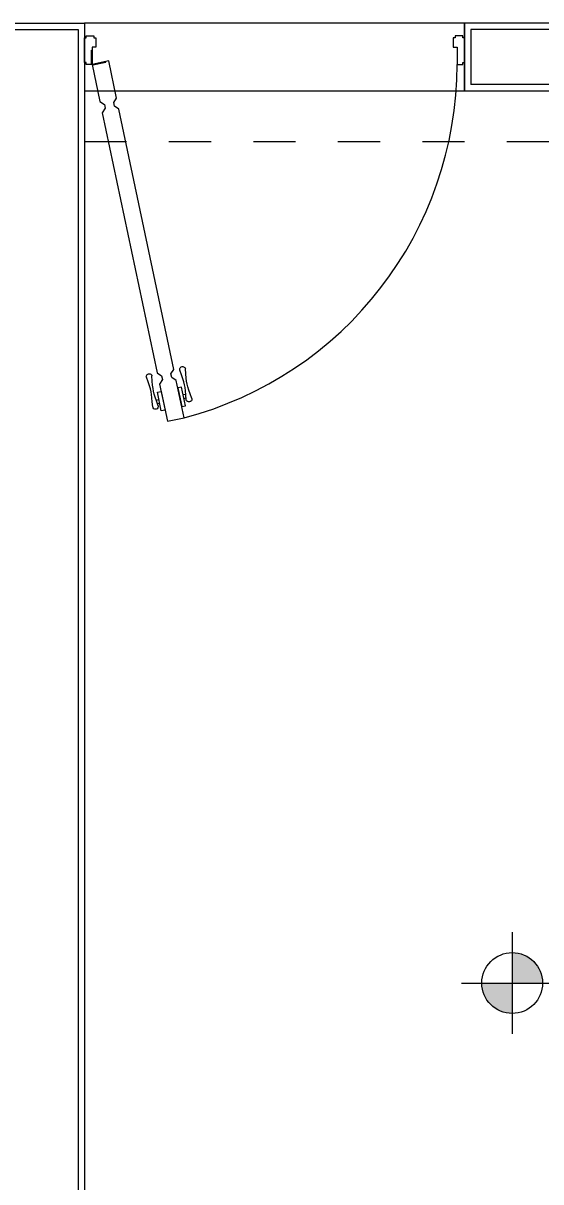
# Model space of a CAD drawing. Header units: metres. Extents: x 349703 to 349913, y 9282546 to 9282694.
# Drawn here: x 349764.357 to 349765.582, y 9282614.094 to 9282616.835 of the extents above; entities that cross this region are included whole.
import ezdxf
from ezdxf.enums import TextEntityAlignment as Align

# ---------------------------------------------------------------- set-up
doc = ezdxf.new("R2010")
doc.units = ezdxf.units.M
doc.header["$LTSCALE"] = 0.25
doc.linetypes.add('01 nivel$0$HIDDEN2', pattern=[0.1875, 0.125, -0.0625])
doc.layers.add('ARQ-FONDO', color=253, linetype='CONTINUOUS', lineweight=9)
doc.styles.add('TM-DIM', font='romans.shx')

# ---------------------------------------------------------------- blocks, each defined once
blk = doc.blocks.new('A$C3D6C68F4')
at = {"layer": 'ARQ-FONDO'}
for p, q in [((0.7879, 0.9839), (0.7977, 0.9859)), ((0.7983, 0.935), (0.7879, 0.9839)), ((0.7977, 0.9859), (0.8081, 0.937)), ((0.7383, 0.9529), (0.7327, 0.9517)), ((0.7439, 0.9745), (0.7341, 0.9724)), ((0.7341, 0.9724), (0.7446, 0.9235)), ((0.7543, 0.9256), (0.7439, 0.9745)), ((0.8019, 0.9664), (0.8075, 0.9676)), ((0.804, 0.9566), (0.8109, 0.9581)), ((0.7404, 0.9431), (0.7335, 0.9416)), ((0.7446, 0.9235), (0.7543, 0.9256)), ((0.8081, 0.937), (0.7983, 0.935))]:
    blk.add_line(p, q, dxfattribs=at)
for points in [[(0.9593, 0.1728), (0.9475, 0.1806), (0.9454, 0.1903), (0.9531, 0.2022), (0.8086, 0.886), (0.7968, 0.8938), (0.7947, 0.9035), (0.8024, 0.9154), (0.7817, 1.0132), (0.7377, 1.0039), (0.7584, 0.9061), (0.7702, 0.8984), (0.7723, 0.8886), (0.7646, 0.8767), (0.9091, 0.1929), (0.9209, 0.1852), (0.923, 0.1754), (0.9153, 0.1635), (0.936, 0.0657), (0.98, 0.075)], [(0.005, 0), (0.025, 0), (0.025, 0.005), (0.03, 0.005), (0.03, 0.03), (0.02, 0.03), (0.02, 0.075), (0.005, 0.075), (0.005, 0.07), (0, 0.07), (0, 0.005), (0.005, 0.005)], [(0.995, 0), (0.975, 0), (0.975, 0.005), (0.97, 0.005), (0.97, 0.03), (0.98, 0.03), (0.98, 0.075), (0.995, 0.075), (0.995, 0.07), (1, 0.07), (1, 0.005), (0.995, 0.005)]]:
    blk.add_lwpolyline(points, close=True, dxfattribs=at)
for points in [[(0.8204, 0.9754), (0.8214, 0.9622), (0.8222, 0.9518), (0.8232, 0.9432), (0.8246, 0.9357), (0.8264, 0.9283), (0.829, 0.92), (0.8325, 0.9099), (0.8371, 0.8972)], [(0.7177, 0.9536), (0.7222, 0.9411), (0.7257, 0.9312), (0.7282, 0.923), (0.7301, 0.9156), (0.7314, 0.908), (0.7324, 0.8994), (0.7334, 0.8888), (0.7344, 0.8753)], [(0.7324, 0.9567), (0.7333, 0.9435), (0.7342, 0.933), (0.7352, 0.9245), (0.7366, 0.917), (0.7384, 0.9095), (0.741, 0.9012), (0.7444, 0.8912), (0.749, 0.8784)], [(0.8057, 0.9723), (0.8103, 0.9598), (0.8137, 0.9499), (0.8162, 0.9418), (0.8181, 0.9343), (0.8194, 0.9268), (0.8205, 0.9182), (0.8214, 0.9075), (0.8224, 0.894)], [(0.978, 0.0752), (0.9778, 0.0762), (0.9435, 0.069), (0.9437, 0.068), (0.978, 0.0752)], [(0.9807, 0.0731), (0.9817, 0.0731), (0.9817, 0.0381), (0.9807, 0.0381), (0.9807, 0.0731)]]:
    blk.add_lwpolyline(points, dxfattribs=at)
at = {"layer": 'ARQ-FONDO', "ltscale": 0.3}
blk.add_arc((0.98, 0.075), 0.96, 104.6187, 180, dxfattribs=at)
at = {"layer": 'ARQ-FONDO', "extrusion": (0, 0, -1)}
for centre, start_param, end_param in [((0.8131, 0.9739), 3.44991, 6.591502), ((0.725, 0.9551), 3.44991, 6.591502), ((0.8297, 0.8956), 0.308317, 3.44991), ((0.7417, 0.8769), 0.308317, 3.44991)]:
    blk.add_ellipse(centre, major_axis=(0.00652, 0.00371), ratio=1, start_param=start_param, end_param=end_param, dxfattribs=at)
blk = doc.blocks.new('administracion')
at = {"layer": 'ARQ-FONDO', "lineweight": -2}
for p, q in [((350158.9189, 9282387.5193), (350161.2007, 9282387.5193)), ((350161.2007, 9282387.5193), (350161.2007, 9282383.3993)), ((350162.1007, 9282387.5193), (350162.1007, 9282387.3593)), ((350164.3208, 9282387.5193), (350162.1007, 9282387.5193)), ((350158.9339, 9282387.5043), (350161.1857, 9282387.5043)), ((350161.1857, 9282387.5043), (350161.1857, 9282383.2543)), ((350162.1157, 9282387.5043), (350162.1157, 9282387.3743)), ((350164.2948, 9282387.5043), (350162.1157, 9282387.5043)), ((350164.0558, 9282387.3743), (350162.1157, 9282387.3743))]:
    blk.add_line(p, q, dxfattribs=at)
at = {"layer": 'ARQ-FONDO', "linetype": '01 nivel$0$HIDDEN2', "lineweight": 5}
blk.add_line((350161.2007, 9282387.2393), (350164.0408, 9282387.2393), dxfattribs=at)
at = {"layer": 'ARQ-FONDO', "lineweight": 5}
blk.add_lwpolyline([(350162.1007, 9282387.5193), (350161.2007, 9282387.5193), (350161.2007, 9282387.3593), (350162.1007, 9282387.3593)], close=True, dxfattribs=at)
at = {"layer": 'ARQ-FONDO', "lineweight": -2}
blk.add_lwpolyline([(350162.1007, 9282387.3593), (350164.0408, 9282387.3593), (350164.0408, 9282386.9893), (350164.1608, 9282386.9893), (350164.1608, 9282383.5193)], dxfattribs=at)
at = {"layer": 'ARQ-FONDO', "xscale": 0.9000000000000047, "yscale": 0.9000000000000047, "zscale": 0.9000000000000047, "rotation": 180}
blk.add_blockref('A$C3D6C68F4', (350162.1007, 9282387.4894), dxfattribs=at)
blk = doc.blocks.new('*U591')
h = blk.add_hatch(color=251)
h.paths.add_polyline_path([(0.75, -0.1724), (0.75, -0.2324), (0.81, -0.2324, 0.414214)])
h.paths.add_polyline_path([(0.75, -0.2324), (0.69, -0.2324, 0.414214), (0.75, -0.2924)])
at = {"color": 2}
for p, q in [((0.75, -0.1324), (0.75, -0.3324)), ((0.65, -0.2324), (1.65, -0.2324))]:
    blk.add_line(p, q, dxfattribs=at)
blk.add_circle((0.75, -0.2324), 0.06, dxfattribs=at)
at = {"color": 2, "style": 'TM-DIM'}
blk.add_text('COTA', height=0.065, rotation=360, dxfattribs=at).set_placement((1.0088, -0.3282), align=Align.CENTER)
for tag, p, height in [('NIV_P', (0.8881, -0.2024), 0.075), ('VALOR_P', (1.2641, -0.2024), 0.075), ('COTA_P', (1.1884, -0.3282), 0.065)]:
    blk.add_attdef(tag, p, '', height=height, rotation=360, dxfattribs=at)
blk = doc.blocks.new('NOMBRES ADMINISTRACION')
at = {"layer": 'ARQ-FONDO', "xscale": 1.199999999999999, "yscale": 1.199999999999999, "zscale": 1.199999999999999}
blk.add_blockref('*U591', (350162.0967, 9282390.5875, 0), dxfattribs=at).add_auto_attribs({'NIV_P': 'N.P.T.', 'COTA_P': '+261.10', 'VALOR_P': '+0.15'})

msp = doc.modelspace()

# ---------------------------------------------------------------- block references
at = {"layer": 'ARQ-FONDO'}
for name, p in [('administracion', (-396.6992, 229.3161)), ('NOMBRES ADMINISTRACION', (-397.4826, 224.2561))]:
    msp.add_blockref(name, p, dxfattribs=at)

doc.saveas('drawing.dxf')
